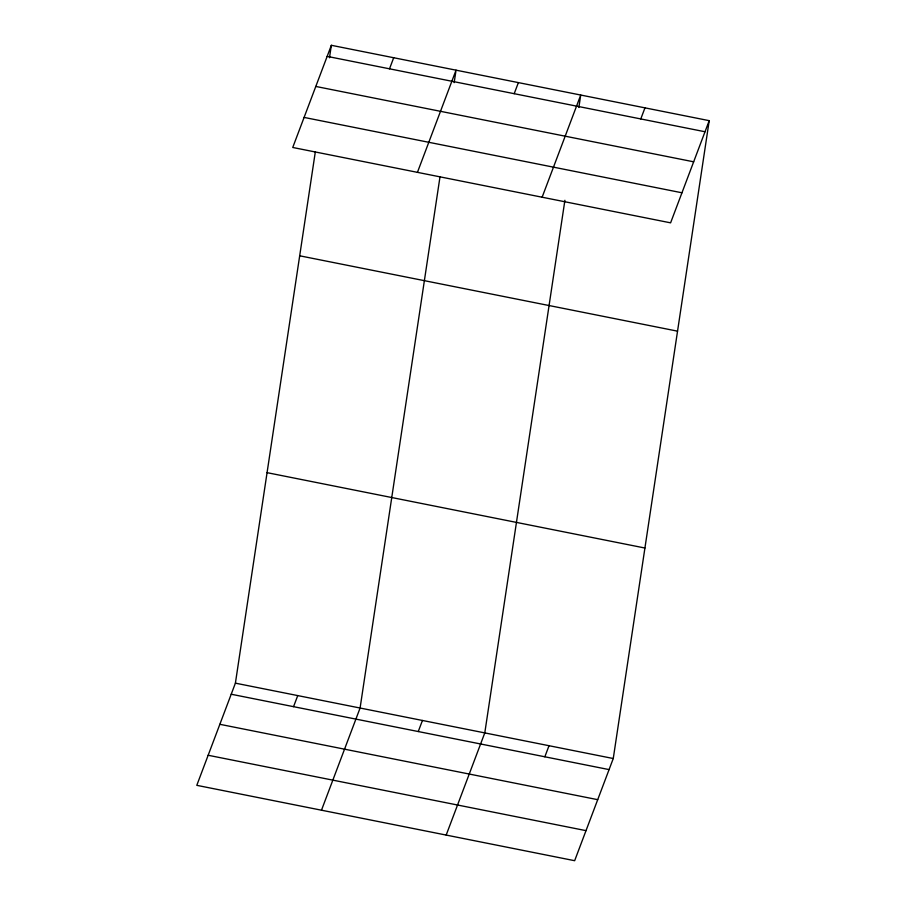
<?xml version="1.0" encoding="UTF-8"?>
<svg xmlns="http://www.w3.org/2000/svg" width="906" height="906" viewBox="0 0 906 906"><rect width="100%" height="100%" fill="white"/><g stroke="black" fill="none" stroke-linecap="round" stroke-linejoin="round"><path stroke-width="1.36" d="M709.205 120.668L670.599 222.842L292.74 147.474L331.347 45.3L709.205 120.668L613.26 758.526L574.653 860.7L196.795 785.332L235.401 683.158L315.311 151.936M329.478 57.769L331.347 45.3M439.999 176.806L360.09 708.028L321.483 810.202M454.166 82.639L456.046 70.17L417.44 172.344M564.902 200.294L484.789 732.897L446.182 835.072M578.866 107.508L580.735 95.039L542.128 197.214M389.512 68.822L393.691 57.735M514.2 93.692L518.391 82.605M293.555 706.669L297.746 695.593M640.78 118.935L644.97 107.859M418.255 731.538L422.445 720.463M544.834 756.793L549.025 745.717M327.157 56.376L705.027 131.755M315.798 86.444L693.668 161.812M304.099 117.418L681.958 192.785M299.682 255.798L677.541 331.166M267.066 472.66L644.925 548.028M235.401 683.158L613.26 758.526M231.211 694.234L609.07 769.602M219.852 724.302L597.711 799.67M208.154 755.264L586.012 830.643"/></g></svg>
